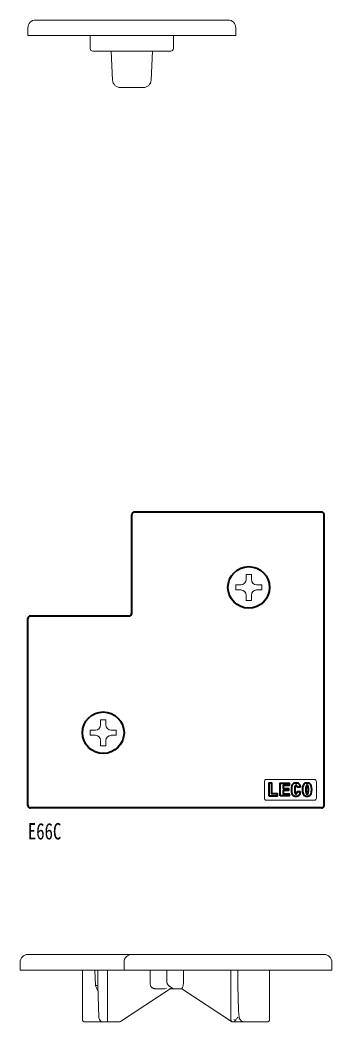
# Model space of a CAD drawing. Units: millimetres on the paper. Extents: x -596 to 409, y -360 to 41.
# Drawn here: x -596 to -536, y -360.5 to -167.5 of the extents above; entities that cross this region are included whole.
import ezdxf
from ezdxf.enums import TextEntityAlignment as Align

# ---------------------------------------------------------------- set-up
doc = ezdxf.new("R2010")
doc.units = ezdxf.units.MM
doc.layers.add('0-0', color=7, linetype='Continuous', lineweight=18)
doc.styles.add('ＭＳ ゴシック', font='')
doc.styles.get('ＭＳ ゴシック').set_extended_font_data('MS Gothic')

msp = doc.modelspace()

# ---------------------------------------------------------------- linework, layer by layer
at = {"layer": '0-0'}
for p, q in [((-593, -167.5), (-556, -167.5)), ((-594.5, -170.5), (-594.5, -169)), ((-554.5, -169), (-554.5, -170.5)), ((-594.5, -170.5), (-554.5, -170.5)), ((-582.5, -173), (-582.5, -170.5)), ((-566.5, -173), (-566.5, -170.5)), ((-582, -173.5), (-567, -173.5)), ((-578.5, -173.5), (-578.208, -179.079)), ((-570.792, -179.079), (-570.5, -173.5)), ((-576.71, -180.5), (-572.29, -180.5)), ((-551.5, -274.282), (-552.5, -274.282)), ((-552.5, -275.282), (-552.5, -274.282)), ((-551.5, -275.282), (-551.5, -274.282)), ((-554.5, -276.282), (-554.5, -277.282)), ((-553.5, -276.282), (-554.5, -276.282)), ((-553.5, -277.282), (-554.5, -277.282)), ((-550.5, -276.282), (-549.5, -276.282)), ((-550.5, -277.282), (-549.5, -277.282)), ((-549.5, -276.282), (-549.5, -277.282)), ((-552.5, -278.282), (-552.5, -279.282)), ((-551.5, -279.282), (-552.5, -279.282)), ((-551.5, -278.282), (-551.5, -279.282)), ((-579.5, -302.282), (-580.5, -302.282)), ((-580.5, -303.282), (-580.5, -302.282)), ((-579.5, -303.282), (-579.5, -302.282)), ((-582.5, -304.282), (-582.5, -305.282)), ((-581.5, -304.282), (-582.5, -304.282)), ((-578.5, -304.282), (-577.5, -304.282)), ((-577.5, -304.282), (-577.5, -305.282)), ((-581.5, -305.282), (-582.5, -305.282)), ((-580.5, -306.282), (-580.5, -307.282)), ((-579.5, -306.282), (-579.5, -307.282)), ((-578.5, -305.282), (-577.5, -305.282)), ((-579.5, -307.282), (-580.5, -307.282)), ((-549, -314.182), (-549, -317.382)), ((-539.4, -313.782), (-548.6, -313.782)), ((-539, -317.382), (-539, -314.182)), ((-548.6, -317.782), (-539.4, -317.782)), ((-596, -349), (-596, -350.5)), ((-537.5, -347.5), (-594.5, -347.5)), ((-576, -350.5), (-576, -349)), ((-584, -360), (-584, -350.5)), ((-581.632, -350.55), (-581.066, -350.55)), ((-581.066, -350.5), (-581.066, -353.487)), ((-555.47, -350.5), (-555.47, -360)), ((-554.126, -353.487), (-554.126, -350.5)), ((-548, -350.5), (-548, -360)), ((-581.066, -353.5), (-581.513, -353.5)), ((-567.113, -354.112), (-576.675, -360.417)), ((-564.885, -354.112), (-567.114, -354.112)), ((-555.325, -360.417), (-564.886, -354.112)), ((-553.949, -358.271), (-554.126, -353.505)), ((-553.854, -359.563), (-553.948, -358.289)), ((-579.138, -360.5), (-579.138, -360.5)), ((-552.649, -360.498), (-552.649, -360.5))]:
    msp.add_line(p, q, dxfattribs=at)
at = {"layer": '0-0', "lineweight": 40}
for p, q in [((-538, -262.282), (-574, -262.282)), ((-574.5, -281.782), (-574.5, -262.782)), ((-537.5, -318.782), (-537.5, -262.782)), ((-594.5, -318.782), (-594.5, -282.782)), ((-594, -282.282), (-575, -282.282)), ((-542.068, -315.253), (-542.692, -315.253)), ((-542.689, -316.135), (-542.052, -316.135)), ((-538, -319.282), (-594, -319.282))]:
    msp.add_line(p, q, dxfattribs=at)
for points in [[(-548.158, -316.971), (-546.443, -316.971), (-546.443, -316.534), (-547.547, -316.534), (-547.547, -314.521), (-548.158, -314.521)], [(-545.972, -316.971), (-545.972, -314.521), (-544.256, -314.521), (-544.256, -314.958), (-545.363, -314.958), (-545.363, -315.526), (-544.362, -315.526), (-544.362, -315.936), (-545.363, -315.936), (-545.363, -316.534), (-544.256, -316.534), (-544.256, -316.971)]]:
    msp.add_lwpolyline(points, close=True, dxfattribs=at)
at = {"layer": '0-0'}
for points in [[(-596, -350.5), (-536, -350.5), (-536, -349)], [(-581.667, -350.5), (-581.629, -350.55), (-581.509, -353.487), (-581.509, -353.5), (-581.503, -353.513), (-581.375, -353.802), (-581.241, -354.086), (-581.098, -354.36), (-581.059, -354.429), (-581.029, -354.479)], [(-579.138, -360.5), (-579.147, -360.481), (-579.15, -360.445), (-579.151, -360.39), (-579.151, -360.335), (-579.151, -360.27), (-579.149, -360.162), (-579.148, -360.055), (-579.15, -360), (-579.151, -359.92), (-579.151, -350.5)], [(-570.955, -350.5), (-570.955, -353.112), (-570.955, -353.134), (-570.949, -353.228), (-570.936, -353.325), (-570.914, -353.42), (-570.897, -353.48)], [(-567.677, -353.134), (-567.719, -353.022), (-567.759, -352.839), (-567.769, -352.743), (-567.773, -352.646), (-567.773, -350.5)], [(-564.707, -353.698), (-564.652, -353.535), (-564.603, -353.329), (-564.586, -353.112), (-564.586, -350.5)], [(-567.677, -353.134), (-567.637, -353.216), (-567.603, -353.272), (-567.575, -353.313), (-567.553, -353.344), (-567.53, -353.373), (-567.491, -353.419), (-567.441, -353.47), (-567.389, -353.519), (-567.327, -353.57), (-567.241, -353.632)], [(-566.638, -354.029), (-567.241, -353.632), (-567.381, -353.519), (-567.494, -353.385), (-567.576, -353.234), (-567.623, -353.071)], [(-581.065, -353.505), (-580.842, -359.545), (-580.835, -359.634), (-580.82, -359.731), (-580.797, -359.825), (-580.767, -359.916), (-580.729, -360.003), (-580.685, -360.084), (-580.635, -360.159), (-580.578, -360.228), (-580.517, -360.29), (-580.451, -360.345), (-580.38, -360.391), (-580.306, -360.43), (-580.228, -360.461), (-580.148, -360.483), (-580.065, -360.496), (-579.989, -360.5)], [(-570.897, -353.48), (-570.858, -353.576), (-570.818, -353.651), (-570.781, -353.706), (-570.75, -353.746), (-570.719, -353.782), (-570.686, -353.817), (-570.631, -353.867), (-570.572, -353.912), (-570.512, -353.952), (-570.463, -353.979), (-570.425, -353.999), (-570.372, -354.022), (-570.304, -354.048), (-570.234, -354.069), (-570.163, -354.086), (-570.089, -354.099), (-570.007, -354.108), (-569.897, -354.112), (-568.42, -354.112), (-568.121, -354.089), (-567.822, -354.019)], [(-567.115, -354.019), (-567.108, -354.084), (-567.113, -354.112)], [(-566.638, -354.029), (-566.578, -354.063), (-566.512, -354.089), (-566.439, -354.106), (-566.362, -354.112)], [(-564.707, -353.698), (-564.758, -353.84), (-564.802, -353.956), (-564.839, -354.042), (-564.867, -354.094), (-564.885, -354.112)], [(-576.802, -360.406), (-576.796, -360.45), (-576.812, -360.472), (-576.837, -360.484), (-576.872, -360.493), (-576.927, -360.499), (-576.945, -360.5), (-576.951, -360.5), (-583.5, -360.5)], [(-577.509, -360.406), (-577.671, -360.45), (-577.763, -360.472), (-577.82, -360.484), (-577.873, -360.493), (-577.952, -360.5), (-577.957, -360.5)], [(-548.5, -360.5), (-555.049, -360.5), (-555.055, -360.5), (-555.073, -360.499)], [(-554.84, -360.5), (-554.839, -360.5), (-554.821, -360.496), (-554.783, -360.463), (-554.762, -360.433), (-554.74, -360.394), (-554.707, -360.321), (-554.668, -360.225), (-554.77, -360.116), (-554.858, -360)], [(-554.668, -360.225), (-554.629, -360.189), (-554.516, -360.075), (-554.408, -359.954), (-554.33, -359.856), (-554.258, -359.756), (-554.194, -359.657), (-554.136, -359.557), (-554.133, -359.552)], [(-553.854, -359.563), (-553.84, -359.666), (-553.819, -359.749), (-553.798, -359.812), (-553.779, -359.857), (-553.756, -359.904), (-553.737, -359.938), (-553.716, -359.973), (-553.665, -360.046), (-553.601, -360.121), (-553.529, -360.19), (-553.452, -360.251), (-553.338, -360.325), (-553.229, -360.38), (-553.116, -360.424), (-553.02, -360.453), (-552.923, -360.475), (-552.859, -360.485), (-552.77, -360.494), (-552.649, -360.498)]]:
    msp.add_lwpolyline(points, dxfattribs=at)
for centre in [(-552, -276.782), (-580, -304.782)]:
    msp.add_circle(centre, 4, dxfattribs=at)
at = {"layer": '0-0', "lineweight": 40}
for centre in [(-552, -276.782), (-580, -304.782)]:
    msp.add_circle(centre, 4, dxfattribs=at)
at = {"layer": '0-0'}
for centre, radius, start, end in [((-593, -169), 1.5, 90, 180), ((-556, -169), 1.5, 0, 90), ((-582, -173), 0.5, 180, 270), ((-567, -173), 0.5, 270, 0), ((-576.71, -179), 1.5, 183, 270), ((-572.29, -179), 1.5, 270, 357), ((-553.5, -275.282), 1, 270, 0), ((-550.5, -275.282), 1, 180, 270), ((-553.5, -278.282), 1, 0, 90), ((-550.5, -278.282), 1, 90, 180), ((-581.5, -303.282), 1, 270, 0), ((-578.5, -303.282), 1, 180, 270), ((-581.5, -306.282), 1, 0, 90), ((-578.5, -306.282), 1, 90, 180), ((-548.6, -314.182), 0.4, 90, 180), ((-539.4, -314.182), 0.4, 0, 90), ((-548.6, -317.382), 0.4, 180, 270), ((-539.4, -317.382), 0.4, 270, 0), ((-594.5, -349), 1.5, 90, 180), ((-574.5, -349), 1.5, 90, 180), ((-537.5, -349), 1.5, 0, 90), ((-580.566, -353.487), 0.5, 180, 182.12229), ((-553.626, -353.487), 0.5, 180, 182.12229), ((-553.45, -358.252), 0.5, 182.12229, 184.23877), ((-583.5, -360), 0.5, 180, 270), ((-576.951, -360), 0.5, 272.57091, 303.4032), ((-554.97, -360), 0.5, 180, 270), ((-555.049, -360), 0.5, 236.5968, 267.43045), ((-548.5, -360), 0.5, 270, 360)]:
    msp.add_arc(centre, radius, start, end, dxfattribs=at)
at = {"layer": '0-0', "lineweight": 40}
for centre, radius, start, end in [((-574, -262.782), 0.5, 90, 180), ((-538, -262.782), 0.5, 0, 90), ((-594, -282.782), 0.5, 90, 180), ((-575, -281.782), 0.5, 270, 0), ((-543.051, -315.188), 0.687, 106.2291, 160.88188), ((-542.917, -315.811), 1.323, 75.73071, 104.26929), ((-542.783, -315.188), 0.687, 19.11812, 73.7709), ((-540.904, -315.188), 0.687, 106.2291, 160.88188), ((-540.77, -315.811), 1.323, 75.73071, 104.26929), ((-540.635, -315.188), 0.687, 19.11812, 73.7709), ((-540.93, -315.746), 2.879, 164.216, 195.784), ((-535.845, -315.746), 7.311, 176.80141, 183.19859), ((-542.034, -315.337), 1.112, 164.64474, 180.04981), ((-542.034, -316.155), 1.112, 179.95019, 195.35526), ((-542.917, -315.107), 0.199, 18.78093, 161.21907), ((-542.917, -316.385), 0.199, 198.78093, 341.21907), ((-543.8, -315.337), 1.112, 4.35281, 15.35526), ((-543.8, -316.155), 1.112, 344.64474, 1.00008), ((-544.904, -315.746), 2.879, 9.86632, 15.784), ((-544.904, -315.746), 2.879, 344.216, 352.22376), ((-538.783, -315.746), 2.879, 164.216, 195.784), ((-533.698, -315.746), 7.311, 176.78919, 183.21081), ((-539.886, -315.337), 1.112, 164.64474, 180.71922), ((-539.886, -316.155), 1.112, 179.28078, 195.35526), ((-540.77, -315.107), 0.199, 18.78093, 161.21907), ((-540.77, -316.385), 0.199, 198.78093, 341.21907), ((-541.653, -315.337), 1.112, 359.28078, 15.35526), ((-541.653, -316.155), 1.112, 344.64474, 0.71922), ((-547.842, -315.746), 7.311, 356.78919, 3.21081), ((-542.757, -315.746), 2.879, 344.216, 15.784), ((-543.051, -316.304), 0.687, 199.11812, 253.7709), ((-542.917, -315.681), 1.323, 255.73071, 284.26929), ((-542.783, -316.304), 0.687, 286.2291, 340.88188), ((-540.904, -316.304), 0.687, 199.11812, 253.7709), ((-540.77, -315.681), 1.323, 255.73071, 284.26929), ((-540.635, -316.304), 0.687, 286.2291, 340.88188), ((-594, -318.782), 0.5, 180, 270), ((-538, -318.782), 0.5, 270, 0)]:
    msp.add_arc(centre, radius, start, end, dxfattribs=at)

# ---------------------------------------------------------------- texts
at = {"layer": '0-0', "style": 'ＭＳ ゴシック', "width": 0.75}
msp.add_text('E66C', height=3.152, dxfattribs=at).set_placement((-594.5, -326.282), align=Align.BOTTOM_LEFT)

doc.saveas('drawing.dxf')
